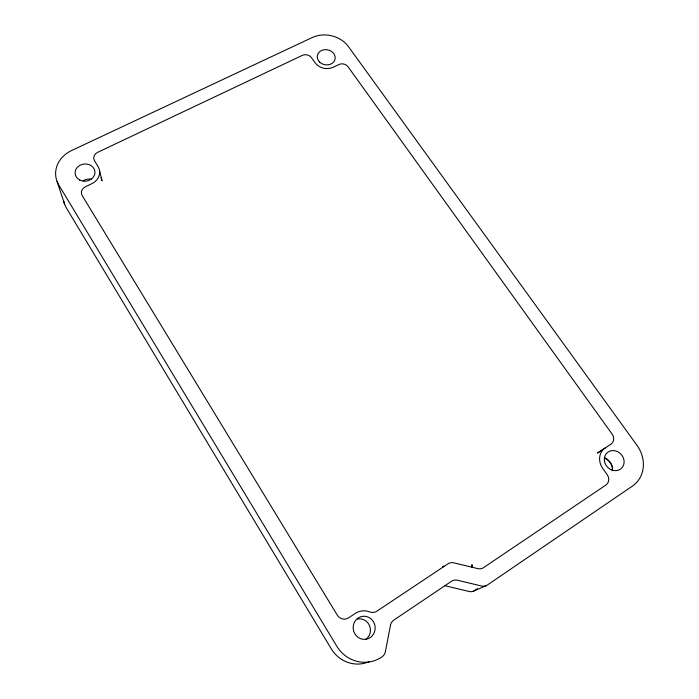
<?xml version="1.0" encoding="UTF-8"?>
<svg xmlns="http://www.w3.org/2000/svg" width="699" height="699" viewBox="0 0 699 699"><rect width="100%" height="100%" fill="white"/><g stroke="black" fill="none" stroke-linecap="round" stroke-linejoin="round"><path stroke-width="1.05" d="M471.781 565.945L472.043 567.247L471.974 564.635L471.799 565.814M477.391 588.663L474.691 590.506A7.872 7.322 64.2 0 1 469.134 591.494L446.137 585.989A7.907 7.409 67.3 0 0 444.975 585.814M603.132 449.326L597.505 453.057L610.935 444.171A7.706 6.824 46.1 0 0 612.158 434.158L348.076 66.789A6.675 5.627 12.4 0 0 338.928 64.509L333.336 67.209A13.325 11.175 11.4 0 1 315.004 62.639L311.474 57.659A6.693 5.627 10.2 0 0 302.317 55.378L97.615 152.356A7.27 6.256 -4.2 0 0 94.575 160.884L97.974 166.379A14.679 12.678 -5.8 0 1 91.849 183.671L85.33 186.816A7.392 6.431 -6.4 0 0 82.202 195.589L337.337 615.216A8.458 8.1 83.8 0 0 348.548 617.89L355.354 613.381A17.082 16.217 81.8 0 1 369.71 611.913A8.405 8.021 77.5 0 0 376.875 611.188L447.945 563.848A8.239 7.724 63.5 0 1 453.782 562.844L477.819 568.61A8.196 7.619 60.6 0 0 483.629 567.597L605.937 485.001A7.864 6.999 49.6 0 0 607.204 474.682L602.678 468.295A15.588 13.788 48.1 0 1 605.203 447.963M473.686 591.074L486.382 585.57M101.032 177.861L102.028 180.788L99.529 170.521M57.065 181.425L64.701 204.475M369.308 661.63A32.469 30.826 83.3 0 1 331.204 648.724L66.414 207.996A28.039 24.439 -6.4 0 1 63.653 200.753M605.491 457.845A18.567 16.549 48.9 0 1 612.813 468.129M604.784 458.369A10.249 9.113 48.6 0 1 612.202 470.724M357.416 619.087A11.219 10.642 82.8 0 1 369.596 625.797A11.219 10.642 82.8 0 1 365.621 639.506M83.181 180.892A9.664 8.397 -6.1 0 1 91.123 179.136M390.47 625.325L385.42 651.503A8.659 8.143 81.7 0 1 381.899 656.955A34.164 32.425 81.8 0 1 336.726 646.112L58.847 185.078A29.358 25.356 -5.8 0 1 71.543 150.565L312.173 37.571A26.649 22.351 11.4 0 1 348.469 46.641L637.007 445.342A31.175 27.584 48.1 0 1 632.429 486.093L487.43 584.976A8.274 7.672 62.7 0 1 481.594 586.015L457.426 580.222A8.318 7.776 65.7 0 0 451.554 581.253L393.904 620.03A8.528 8.03 76.6 0 0 390.47 625.325M443.944 566.225L442.851 566.793L443.944 566.225M319.609 62.045A9.035 7.575 11.4 0 0 334.795 60.079A9.035 7.575 11.4 0 0 324.292 49.734A9.035 7.575 11.4 0 0 319.609 62.045M604.399 460.859A10.564 9.349 48.1 0 0 620.354 469.186A10.564 9.349 48.1 0 0 617.864 451.799A10.564 9.349 48.1 0 0 604.399 460.859M354.349 622.425A11.577 10.992 81.8 0 0 364.764 639.367A11.577 10.992 81.8 0 0 373.38 621.629A11.577 10.992 81.8 0 0 354.349 622.425M79.721 180.001A9.952 8.598 -5.8 0 0 94.95 172.67A9.952 8.598 -5.8 0 0 80.385 165.095A9.952 8.598 -5.8 0 0 79.721 180.001"/></g></svg>
